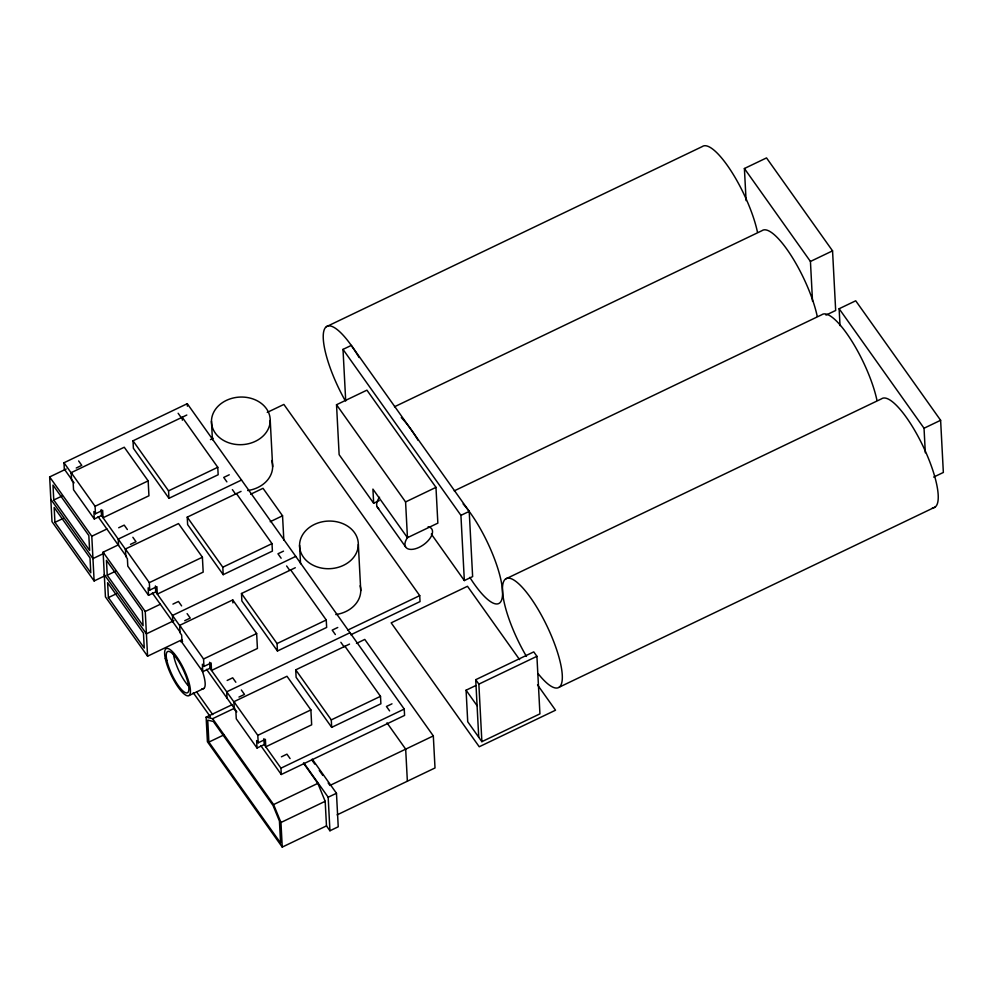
<?xml version="1.0" encoding="UTF-8"?>
<svg xmlns="http://www.w3.org/2000/svg" width="993" height="993" viewBox="0 0 993 993"><rect width="100%" height="100%" fill="white"/><g stroke="black" fill="none" stroke-linecap="round" stroke-linejoin="round"><path stroke-width="1.49" d="M326.362 326.697L702.287 146.567A60.449 16.198 64.4 0 1 731.146 171.069A60.449 16.198 64.4 0 1 757.46 232.126M74.09 482.871L64.309 469.106L63.986 462.763L187.267 403.692L404.238 709.076L404.573 715.419L281.28 774.49L260.836 745.706M105.146 575.679L94.124 580.955L51.996 521.648L49.65 476.938L66.171 469.019M76.238 468.013L81.761 465.369L78.621 460.938M182.352 420.213L182.203 417.234L217.765 467.293L218.162 474.741L168.959 498.312L133.385 448.265L133 440.805L186.808 415.037M94.298 518.991L73.544 489.785L73.147 482.325L71.57 480.115L71.186 472.656L124.262 447.235L148.156 480.873L148.938 495.768L103.049 517.763L102.664 510.303L95.477 513.753L93.901 511.532L94.298 518.991L101.485 515.541L101.162 509.583M345.713 400.936L343.007 349.387L351.299 345.415L469.217 511.383L472.631 576.585L464.339 580.557L431.297 534.035M746.091 200.611L744.402 168.512L766.522 157.912L832.556 250.857L835.672 310.474L826.002 315.104M53.771 500L52.989 485.093L88.836 535.55L89.618 550.457L53.771 500L62.062 496.028M210.454 439.614L213.222 438.285M267.254 412.393L283.874 404.436L419.716 595.626L420.027 601.597L350.765 634.788M54.938 522.355L54.156 507.448L90.003 557.905L90.785 572.812L54.938 522.355L63.229 518.383M95.477 513.753L95.08 506.293L148.156 480.873M373.666 503.265L339.134 454.67L336.528 404.734L366.926 390.162L435.977 487.364L437.851 523.137L407.453 537.697L372.921 489.102L373.666 503.265L379.189 500.609M168.959 498.312L168.562 490.865L217.765 467.293M94.124 580.955L91.79 536.245L106.934 528.984M118.688 527.767L124.212 525.123L127.352 529.542M229.259 474.791L223.723 477.434L226.876 481.866M241.51 480.041L118.229 539.112L118.552 545.442M394.494 406.77L762.041 230.649A60.449 16.198 64.4 0 1 790.887 255.164A60.449 16.198 64.4 0 1 817.202 316.221M182.017 639.703L147.585 656.199L105.444 596.892L103.111 552.182L118.254 544.921M103.98 553.324L92.957 558.6L50.817 499.293M130.48 544.363L136.004 541.719L132.863 537.287M236.446 493.583L272.008 543.63L272.405 551.09L223.202 574.662L187.627 524.602L187.243 517.154L241.051 491.386M148.54 595.341L127.787 566.122L127.389 558.674L125.813 556.465L125.428 549.005L178.504 523.572L202.398 557.21L203.18 572.117L157.291 594.099L156.906 586.652L149.72 590.103L148.143 587.881L148.54 595.341L155.727 591.89L155.405 585.932M250.67 494.229L263.021 488.308L282.546 515.789L283.837 540.266M107.232 575.232L106.45 560.337L142.297 610.782L143.079 625.689L107.232 575.232L115.523 571.26M108.398 597.587L107.616 582.692L143.464 633.149L144.246 648.044L108.398 597.587L116.69 593.615M812.522 301.202L810.437 261.457L832.556 250.857M270.195 521.71L282.546 515.789M149.72 590.103L149.322 582.643L202.398 557.21M223.202 574.662L222.804 567.214L272.008 543.63M147.585 656.199L145.239 611.489L160.394 604.228M172.931 604.116L178.455 601.473L181.607 605.891M283.502 551.14L277.966 553.784L281.118 558.215M407.453 537.697L405.578 501.937L435.977 487.364M295.753 556.39L172.472 615.461L172.794 621.792M173.961 620.65L146.418 633.844L104.277 574.537M454.235 490.865L821.782 314.744A60.449 16.198 64.4 0 1 850.641 339.246A60.449 16.198 64.4 0 1 876.956 400.316M184.723 620.712L190.246 618.068L187.106 613.637M290.688 569.92L326.25 619.98L326.647 627.439L277.444 651.011L241.87 600.951L241.485 593.504L295.293 567.735M840.016 325.617L839.135 308.736L855.718 300.792L940.619 420.287L943.35 472.457L933.681 477.087M202.783 671.678L182.029 642.471L181.632 635.024L180.056 632.802L179.671 625.354L232.747 599.921L256.641 633.559L257.423 648.466L211.534 670.449L211.149 663.001L203.962 666.44L202.386 664.23L202.783 671.678L209.97 668.239L209.647 662.281M464.339 580.557L460.926 515.355L469.217 511.383M203.962 666.44L203.565 658.992L256.641 633.559M277.444 651.011L277.047 643.563L326.25 619.98M189.117 695.497L203.838 688.447M227.174 680.466L232.697 677.809L235.85 682.241M337.744 627.477L332.208 630.133L335.361 634.552M347.674 630.145L419.716 595.626M349.995 632.74L226.714 691.811L227.037 698.141M238.965 697.061L244.489 694.405L241.349 689.986M344.931 646.269L380.493 696.329L380.89 703.776L331.687 727.36L296.113 677.3L295.728 669.853L349.536 644.085M257.026 748.027L236.272 718.82L235.875 711.373L234.298 709.151L233.914 701.703L286.989 676.27L310.883 709.908L311.665 724.816L265.776 746.798L265.392 739.351L258.205 742.789L256.628 740.579L257.026 748.027L264.212 744.589L263.89 738.631M356.487 643.402L364.779 639.43L433.32 735.912L435.008 767.961L337.136 814.856M303.486 763.17L317.834 783.365L325.183 801.301L326.474 825.891L282.248 847.091L207.413 741.746L206.122 717.157L232.374 704.571M206.122 717.157L212.614 718.696L234.72 708.108M505.598 578.969L881.523 398.838A60.449 16.198 64.4 0 1 923.937 448.079A60.449 16.198 64.4 0 1 932.402 507.907M208.878 742.106L207.736 720.148L213.358 721.477L273.063 805.509L279.43 821.05L280.585 843.007L208.878 742.106L224.083 734.82M258.205 742.789L257.808 735.341L310.883 709.908M925.315 452.783L924.036 428.231L940.619 420.287M331.687 727.36L331.29 719.9L380.493 696.329M281.416 756.815L286.94 754.159L290.093 758.59M391.987 703.826L386.451 706.482L389.604 710.901M281.28 774.49L280.957 768.16L404.238 709.076M478.738 737.24L475.721 679.696L533.762 651.88L536.915 656.311L539.931 713.855L481.878 741.672L467.728 721.75L466.077 690.209L475.746 685.567M481.878 741.672L478.862 684.127L536.915 656.311M212.614 718.696L273.609 804.566L317.834 783.365M433.32 735.912L329.949 785.451L328.162 782.943M336.466 793.258L338.228 826.784L329.937 830.769L328.174 797.23L336.466 793.258L312.212 759.111M559.196 687.193L935.121 507.063M282.248 847.091L280.957 822.489L325.183 801.301M744.402 168.512L810.437 261.457M839.135 308.736L924.036 428.231M343.007 349.387L460.926 515.355M519.587 659.625L467.48 586.28L391.18 622.847L479.234 746.761L555.521 710.206L537.561 684.922M336.528 404.734L405.578 501.937M377.228 506.964L405.529 546.795M475.721 679.696L478.862 684.127M466.077 690.209L477.074 705.7M178.132 413.262L181.272 417.693M232.374 489.611L235.515 494.03M286.617 565.96L289.757 570.379M340.86 642.297L344 646.728M386.985 722.842L405.678 749.156L407.366 781.206M133 440.805L168.562 490.865M187.243 517.154L222.804 567.214M241.485 593.504L277.047 643.563M295.728 669.853L331.29 719.9M312.137 760.39L314.806 764.151M319.262 770.419L322.824 775.421M303.92 763.083L328.174 797.23M326.474 825.891L329.937 830.769M71.186 472.656L95.08 506.293M125.428 549.005L149.322 582.643M179.671 625.354L203.565 658.992M233.914 701.703L257.808 735.341M63.986 462.763L72.017 474.071M101.485 515.541L125.366 549.166M155.727 591.89L180.503 626.769M209.97 668.239L234.745 703.118M264.212 744.589L280.957 768.16M98.108 516.658L126.558 556.713M152.351 593.007L179.907 631.809M206.594 669.356L236.818 711.907M49.65 476.938L91.79 536.245M103.111 552.182L145.239 611.489M196.589 691.873L212.75 714.637M193.3 692.779L210.367 716.797M273.609 804.566L280.957 822.489M358.336 544.512A29.393 23.807 -3 0 1 314.098 565.712A29.393 23.807 -3 0 1 314.421 524.441A29.393 23.807 -3 0 1 358.336 544.512L360.757 590.711M299.576 545.256L300.544 563.739M270.233 420.498A29.393 23.807 -3 0 1 225.994 441.686A29.393 23.807 -3 0 1 226.317 400.427A29.393 23.807 -3 0 1 270.233 420.498L272.653 466.698M232.747 599.921L232.896 602.9M211.459 421.243L212.428 439.725M187.267 403.692L187.392 406.224M180.701 641.739A26.091 6.988 64.4 0 1 182.588 641.453M201.306 668.339A26.091 6.988 64.4 0 1 201.951 688.72M188.285 685.778A22.876 6.132 64.4 0 1 173.477 654.039M345.142 400.527A60.449 16.198 64.4 0 1 324.053 330.235A60.449 16.198 64.4 0 1 359.094 357.505M428.132 526.749A15.876 8.279 -35.4 0 1 429.1 539.571A15.876 8.279 -35.4 0 1 409.91 549.34A15.876 8.279 -35.4 0 1 407.85 537.089M378.718 508.54A15.876 8.279 -35.4 0 1 379.549 497.257M360.149 585.758A29.393 23.807 -3 0 1 335.795 614.555M271.697 460.541A29.393 23.807 -3 0 1 247.679 490.542M526.451 656.398A60.449 16.198 64.4 0 1 507.56 578.174A60.449 16.198 64.4 0 1 557.334 651.793A60.449 16.198 64.4 0 1 538.132 673.664M463.123 503.923A60.449 16.198 64.4 0 1 502.384 589.134A60.449 16.198 64.4 0 1 469.801 577.367M401.296 417.606A60.449 16.198 64.4 0 1 418.078 440.309M165.297 658.57A26.091 6.988 64.4 0 0 187.23 695.77A26.091 6.988 64.4 0 0 180.105 662.083A26.091 6.988 64.4 0 0 165.297 658.57M166.812 660.233A22.876 6.132 64.4 0 0 186.039 692.866A22.876 6.132 64.4 0 0 179.795 663.324A22.876 6.132 64.4 0 0 166.812 660.233"/></g></svg>
